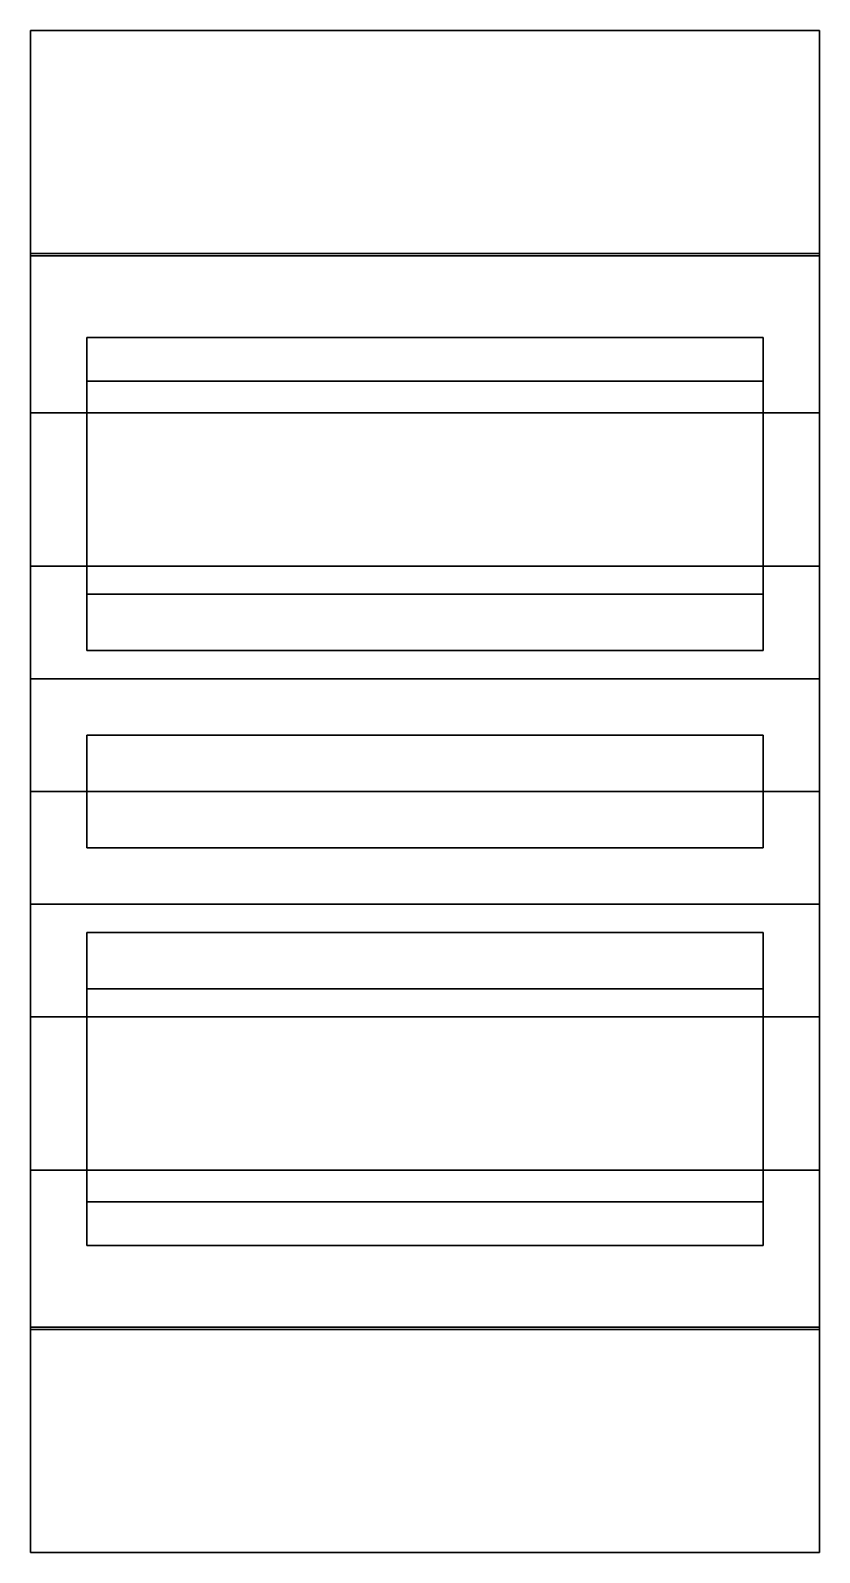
# Model space of a CAD drawing. Extents: x -1.68 to 1.68, y -0.27 to 0.27.
# Drawn here: x -1.68 to -1.4, y -0.27 to 0.27 of the extents above.
import ezdxf

# ---------------------------------------------------------------- set-up
doc = ezdxf.new("R2010")
doc.units = 0
doc.layers.add('WHEELS', color=2, linetype='CONTINUOUS')

msp = doc.modelspace()

# ---------------------------------------------------------------- linework, layer by layer
at = {"layer": 'WHEELS'}
for points in [[(-1.4, 0.19092, 0.19092), (-1.4, 0.27), (-1.68, 0.27), (-1.68, 0.19092, 0.19092)], [(-1.4, 0.27), (-1.4, 0.19092, -0.19092), (-1.68, 0.19092, -0.19092), (-1.68, 0.27)], [(-1.68, 0.27), (-1.68, 0.19092, -0.19092), (-1.68, 0.13435, -0.13435), (-1.68, 0.19)], [(-1.68, 0.19092, 0.19092), (-1.68, 0.27), (-1.68, 0.19), (-1.68, 0.13435, 0.13435)], [(-1.4, 0.19092, -0.19092), (-1.4, 0.27), (-1.4, 0.19), (-1.4, 0.13435, -0.13435)], [(-1.4, 0.27), (-1.4, 0.19092, 0.19092), (-1.4, 0.13435, 0.13435), (-1.4, 0.19)], [(-1.4, 0, 0.27), (-1.4, 0.19092, 0.19092), (-1.68, 0.19092, 0.19092), (-1.68, 0, 0.27)], [(-1.4, 0.19092, -0.19092), (-1.4, 0, -0.27), (-1.68, 0, -0.27), (-1.68, 0.19092, -0.19092)], [(-1.68, 0.19092, -0.19092), (-1.68, 0, -0.27), (-1.68, 0, -0.19), (-1.68, 0.13435, -0.13435)], [(-1.68, 0, 0.27), (-1.68, 0.19092, 0.19092), (-1.68, 0.13435, 0.13435), (-1.68, 0, 0.19)], [(-1.4, 0.19), (-1.4, 0.13435, 0.13435), (-1.68, 0.13435, 0.13435), (-1.68, 0.19)], [(-1.4, 0.13435, -0.13435), (-1.4, 0.19), (-1.68, 0.19), (-1.68, 0.13435, -0.13435)], [(-1.4, 0, -0.27), (-1.4, 0.19092, -0.19092), (-1.4, 0.13435, -0.13435), (-1.4, 0, -0.19)], [(-1.4, 0.19092, 0.19092), (-1.4, 0, 0.27), (-1.4, 0, 0.19), (-1.4, 0.13435, 0.13435)], [(-1.42, 0.16105, 0.06989), (-1.42, 0.07, 0.01732), (-1.66, 0.07, 0.01732), (-1.66, 0.16105, 0.06989)], [(-1.66, 0.07, 0.01732), (-1.66, 0.05, 0.05196), (-1.66, 0.14561, 0.10716), (-1.66, 0.16105, 0.06989)], [(-1.66, 0.16105, -0.06989), (-1.66, 0.07, -0.01732), (-1.42, 0.07, -0.01732), (-1.42, 0.16105, -0.06989)], [(-1.66, 0.05, -0.05196), (-1.66, 0.07, -0.01732), (-1.66, 0.16105, -0.06989), (-1.66, 0.14561, -0.10716)], [(-1.42, 0.14561, 0.10716), (-1.42, 0.05, 0.05196), (-1.42, 0.07, 0.01732), (-1.42, 0.16105, 0.06989)], [(-1.42, 0.16105, -0.06989), (-1.42, 0.07, -0.01732), (-1.42, 0.05, -0.05196), (-1.42, 0.14561, -0.10716)], [(-1.66, 0.14561, 0.10716), (-1.66, 0.05, 0.05196), (-1.42, 0.05, 0.05196), (-1.42, 0.14561, 0.10716)], [(-1.42, 0.14561, -0.10716), (-1.42, 0.05, -0.05196), (-1.66, 0.05, -0.05196), (-1.66, 0.14561, -0.10716)], [(-1.4, 0.13435, 0.13435), (-1.4, 0, 0.19), (-1.68, 0, 0.19), (-1.68, 0.13435, 0.13435)], [(-1.4, 0, -0.19), (-1.4, 0.13435, -0.13435), (-1.68, 0.13435, -0.13435), (-1.68, 0, -0.19)], [(-1.4, 0.04, 0.06928), (-1.4, 0.08), (-1.68, 0.08), (-1.68, 0.04, 0.06928)], [(-1.4, 0.08), (-1.4, 0.04, -0.06928), (-1.68, 0.04, -0.06928), (-1.68, 0.08)], [(-1.68, -0.04, 0.06928), (-1.68, 0.04, 0.06928), (-1.68, 0.08), (-1.68, -0.08)], [(-1.68, -0.08), (-1.68, 0.08), (-1.68, 0.04, -0.06928), (-1.68, -0.04, -0.06928)], [(-1.4, 0.08), (-1.4, -0.08), (-1.4, -0.04, -0.06928), (-1.4, 0.04, -0.06928)], [(-1.4, 0.04, 0.06928), (-1.4, -0.04, 0.06928), (-1.4, -0.08), (-1.4, 0.08)], [(-1.4, -0.04, 0.06928), (-1.4, 0.04, 0.06928), (-1.68, 0.04, 0.06928), (-1.68, -0.04, 0.06928)], [(-1.4, 0.04, -0.06928), (-1.4, -0.04, -0.06928), (-1.68, -0.04, -0.06928), (-1.68, 0.04, -0.06928)], [(-1.66, 0.02, 0.06928), (-1.66, -0.02, 0.06928), (-1.66, -0.02, 0.19), (-1.66, 0.02, 0.19)], [(-1.42, 0.02, 0.19), (-1.42, 0.02, 0.06928), (-1.66, 0.02, 0.06928), (-1.66, 0.02, 0.19)], [(-1.66, 0.02, -0.19), (-1.66, 0.02, -0.06928), (-1.42, 0.02, -0.06928), (-1.42, 0.02, -0.19)], [(-1.66, -0.02, -0.06928), (-1.66, 0.02, -0.06928), (-1.66, 0.02, -0.19), (-1.66, -0.02, -0.19)], [(-1.42, -0.02, 0.19), (-1.42, -0.02, 0.06928), (-1.42, 0.02, 0.06928), (-1.42, 0.02, 0.19)], [(-1.42, 0.02, -0.19), (-1.42, 0.02, -0.06928), (-1.42, -0.02, -0.06928), (-1.42, -0.02, -0.19)], [(-1.4, 0, 0.19), (-1.4, -0.13435, 0.13435), (-1.68, -0.13435, 0.13435), (-1.68, 0, 0.19)], [(-1.4, -0.13435, -0.13435), (-1.4, 0, -0.19), (-1.68, 0, -0.19), (-1.68, -0.13435, -0.13435)], [(-1.4, -0.19092, 0.19092), (-1.4, 0, 0.27), (-1.68, 0, 0.27), (-1.68, -0.19092, 0.19092)], [(-1.4, 0, -0.27), (-1.4, -0.19092, -0.19092), (-1.68, -0.19092, -0.19092), (-1.68, 0, -0.27)], [(-1.68, -0.19092, 0.19092), (-1.68, 0, 0.27), (-1.68, 0, 0.19), (-1.68, -0.13435, 0.13435)], [(-1.68, 0, -0.27), (-1.68, -0.19092, -0.19092), (-1.68, -0.13435, -0.13435), (-1.68, 0, -0.19)], [(-1.4, -0.19092, -0.19092), (-1.4, 0, -0.27), (-1.4, 0, -0.19), (-1.4, -0.13435, -0.13435)], [(-1.4, 0, 0.27), (-1.4, -0.19092, 0.19092), (-1.4, -0.13435, 0.13435), (-1.4, 0, 0.19)], [(-1.66, -0.02, 0.19), (-1.66, -0.02, 0.06928), (-1.42, -0.02, 0.06928), (-1.42, -0.02, 0.19)], [(-1.42, -0.02, -0.19), (-1.42, -0.02, -0.06928), (-1.66, -0.02, -0.06928), (-1.66, -0.02, -0.19)], [(-1.4, -0.08), (-1.4, -0.04, 0.06928), (-1.68, -0.04, 0.06928), (-1.68, -0.08)], [(-1.4, -0.04, -0.06928), (-1.4, -0.08), (-1.68, -0.08), (-1.68, -0.04, -0.06928)], [(-1.66, -0.14561, -0.10716), (-1.66, -0.05, -0.05196), (-1.42, -0.05, -0.05196), (-1.42, -0.14561, -0.10716)], [(-1.66, -0.07, -0.01732), (-1.66, -0.05, -0.05196), (-1.66, -0.14561, -0.10716), (-1.66, -0.16105, -0.06989)], [(-1.42, -0.14561, 0.10716), (-1.42, -0.05, 0.05196), (-1.66, -0.05, 0.05196), (-1.66, -0.14561, 0.10716)], [(-1.66, -0.05, 0.05196), (-1.66, -0.07, 0.01732), (-1.66, -0.16105, 0.06989), (-1.66, -0.14561, 0.10716)], [(-1.42, -0.14561, -0.10716), (-1.42, -0.05, -0.05196), (-1.42, -0.07, -0.01732), (-1.42, -0.16105, -0.06989)], [(-1.42, -0.16105, 0.06989), (-1.42, -0.07, 0.01732), (-1.42, -0.05, 0.05196), (-1.42, -0.14561, 0.10716)], [(-1.42, -0.16105, -0.06989), (-1.42, -0.07, -0.01732), (-1.66, -0.07, -0.01732), (-1.66, -0.16105, -0.06989)], [(-1.66, -0.16105, 0.06989), (-1.66, -0.07, 0.01732), (-1.42, -0.07, 0.01732), (-1.42, -0.16105, 0.06989)], [(-1.4, -0.13435, 0.13435), (-1.4, -0.19), (-1.68, -0.19), (-1.68, -0.13435, 0.13435)], [(-1.4, -0.19), (-1.4, -0.13435, -0.13435), (-1.68, -0.13435, -0.13435), (-1.68, -0.19)], [(-1.68, -0.27), (-1.68, -0.19092, 0.19092), (-1.68, -0.13435, 0.13435), (-1.68, -0.19)], [(-1.68, -0.19092, -0.19092), (-1.68, -0.27), (-1.68, -0.19), (-1.68, -0.13435, -0.13435)], [(-1.4, -0.27), (-1.4, -0.19092, -0.19092), (-1.4, -0.13435, -0.13435), (-1.4, -0.19)], [(-1.4, -0.19092, 0.19092), (-1.4, -0.27), (-1.4, -0.19), (-1.4, -0.13435, 0.13435)], [(-1.4, -0.27), (-1.4, -0.19092, 0.19092), (-1.68, -0.19092, 0.19092), (-1.68, -0.27)], [(-1.4, -0.19092, -0.19092), (-1.4, -0.27), (-1.68, -0.27), (-1.68, -0.19092, -0.19092)]]:
    msp.add_3dface(points, dxfattribs=at)

doc.saveas('drawing.dxf')
